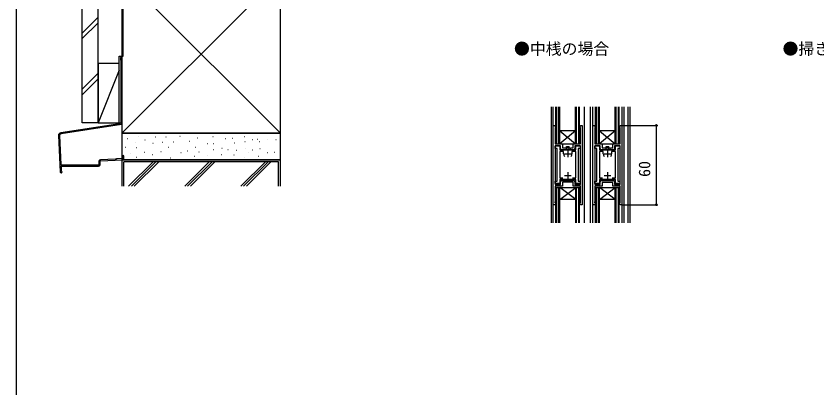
# Model space of a CAD drawing. Units: millimetres, scale not verified. Extents: x -525 to 525, y -780 to 776.
# Drawn here: x -525 to 80, y -369 to -88 of the extents above; entities that cross this region are included whole.
import ezdxf
from ezdxf.enums import TextEntityAlignment as Align

# ---------------------------------------------------------------- set-up
doc = ezdxf.new("R2010")
doc.units = ezdxf.units.MM
doc.header["$LTSCALE"] = 4
for name, color, linetype in [('0-1_USER1', 3, 'Continuous'), ('0-2_YKK_11', 7, 'Continuous'), ('0-4_YKK_12', 2, 'Continuous'), ('0-7_YKK_D', 6, 'Continuous'), ('0-8_YKK_ZWAK', 7, 'Continuous'), ('0-9_YSS_K', 3, 'Continuous'), ('0-A_YSS_KE', 3, 'Continuous')]:
    doc.layers.add(name, color=color, linetype=linetype)
doc.styles.add('ＭＳ ゴシック', font='')
doc.styles.get('ＭＳ ゴシック').set_extended_font_data('MS Gothic')

msp = doc.modelspace()

# ---------------------------------------------------------------- linework, layer by layer
at = {"layer": '0-2_YKK_11'}
for p, q in [((-117.616, -173.022), (-117.294, -172.7)), ((-87.641, -173.03), (-87.319, -172.708)), ((-103.616, -189.39), (-112.416, -189.39)), ((-110.516, -192.49), (-105.516, -192.49)), ((-108.016, -189.99), (-108.016, -194.99)), ((-73.641, -189.399), (-82.441, -189.399)), ((-80.541, -192.499), (-75.541, -192.499)), ((-78.041, -189.999), (-78.041, -194.999)), ((-110.516, -208.79), (-105.516, -208.79)), ((-108.016, -206.29), (-108.016, -211.29)), ((-80.541, -208.799), (-75.541, -208.799)), ((-78.041, -206.299), (-78.041, -211.299)), ((-112.416, -212.59), (-103.616, -212.59)), ((-82.441, -212.599), (-73.641, -212.599)), ((-117.331, -229.305), (-116.546, -228.521)), ((-87.356, -229.314), (-86.571, -228.529))]:
    msp.add_line(p, q, dxfattribs=at)
for points in [[(-97.016, -170.99), (-97.016, -230.99), (-98.116, -230.99), (-99.016, -230.09), (-99.016, -229.49), (-98.416, -229.49), (-99.402, -228.85), (-99.13, -228.431), (-98.73, -228.69), (-98.416, -228.69), (-98.416, -216.99), (-104.016, -216.99), (-104.016, -213.99), (-112.016, -213.99), (-112.016, -216.99), (-117.616, -216.99), (-117.616, -228.69), (-117.302, -228.69), (-116.902, -228.431), (-116.63, -228.85), (-117.616, -229.49), (-117.016, -229.49), (-117.016, -230.09), (-117.916, -230.99), (-119.016, -230.99), (-119.016, -170.99), (-117.916, -170.99), (-117.016, -171.89), (-117.016, -172.49), (-117.616, -172.49), (-116.63, -173.131), (-116.902, -173.55), (-117.302, -173.29), (-117.616, -173.29), (-117.616, -184.99), (-112.016, -184.99), (-112.016, -187.99), (-106.474, -187.99), (-106.291, -188.11), (-105.741, -188.11)], [(-105.741, -188.11), (-105.558, -187.99), (-104.016, -187.99), (-104.016, -184.99), (-98.416, -184.99), (-98.416, -173.29), (-98.73, -173.29), (-99.13, -173.55), (-99.402, -173.131), (-98.416, -172.49), (-99.016, -172.49), (-99.016, -171.89), (-98.116, -170.99), (-97.016, -170.99)], [(-67.041, -170.999), (-67.041, -230.999), (-68.141, -230.999), (-69.041, -230.099), (-69.041, -229.499), (-68.441, -229.499), (-69.427, -228.859), (-69.155, -228.439), (-68.755, -228.699), (-68.441, -228.699), (-68.441, -216.999), (-74.041, -216.999), (-74.041, -213.999), (-82.041, -213.999), (-82.041, -216.999), (-87.641, -216.999), (-87.641, -228.699), (-87.327, -228.699), (-86.927, -228.439), (-86.655, -228.859), (-87.641, -229.499), (-87.041, -229.499), (-87.041, -230.099), (-87.941, -230.999), (-89.041, -230.999), (-89.041, -170.999), (-87.941, -170.999), (-87.041, -171.899), (-87.041, -172.499), (-87.641, -172.499), (-86.655, -173.139), (-86.927, -173.559), (-87.327, -173.299), (-87.641, -173.299), (-87.641, -184.999), (-82.041, -184.999), (-82.041, -187.999), (-76.499, -187.999), (-76.316, -188.119), (-75.766, -188.119)], [(-75.766, -188.119), (-75.582, -187.999), (-74.041, -187.999), (-74.041, -184.999), (-68.441, -184.999), (-68.441, -173.299), (-68.755, -173.299), (-69.155, -173.559), (-69.427, -173.139), (-68.441, -172.499), (-69.041, -172.499), (-69.041, -171.899), (-68.141, -170.999), (-67.041, -170.999)], [(-117.616, -186.39), (-117.616, -215.59), (-113.416, -215.59), (-113.416, -213.59)], [(-113.416, -188.39), (-113.416, -186.39), (-117.616, -186.39)], [(-102.616, -213.59), (-102.616, -215.59), (-98.416, -215.59), (-98.416, -186.39), (-102.616, -186.39), (-102.616, -188.39)], [(-87.641, -186.399), (-87.641, -215.599), (-83.441, -215.599), (-83.441, -213.599)], [(-83.441, -188.399), (-83.441, -186.399), (-87.641, -186.399)], [(-72.641, -213.599), (-72.641, -215.599), (-68.441, -215.599), (-68.441, -186.399), (-72.641, -186.399), (-72.641, -188.399)], [(-111.216, -192.49), (-111.216, -190.69), (-114.066, -190.69), (-114.066, -210.59), (-111.716, -210.59)], [(-104.316, -210.59), (-101.966, -210.59), (-101.966, -190.69), (-104.816, -190.69), (-104.816, -192.49)], [(-81.241, -192.499), (-81.241, -190.699), (-84.091, -190.699), (-84.091, -210.599), (-81.741, -210.599)], [(-74.341, -210.599), (-71.991, -210.599), (-71.991, -190.699), (-74.841, -190.699), (-74.841, -192.499)]]:
    msp.add_lwpolyline(points, dxfattribs=at)
for points in [[(-116.63, -173.131), (-117.616, -172.49), (-117.616, -173.29), (-117.302, -173.29), (-116.902, -173.55)], [(-98.416, -172.49), (-99.402, -173.131), (-99.13, -173.55), (-98.73, -173.29), (-98.416, -173.29)], [(-86.655, -173.139), (-87.641, -172.499), (-87.641, -173.299), (-87.327, -173.299), (-86.927, -173.559)], [(-68.441, -172.499), (-69.427, -173.139), (-69.155, -173.559), (-68.755, -173.299), (-68.441, -173.299)], [(-100.066, -188.29), (-100.066, -212.99), (-98.616, -212.99), (-98.616, -214.89), (-101.966, -214.89), (-101.966, -211.89), (-114.066, -211.89), (-114.066, -214.89), (-117.416, -214.89), (-117.416, -212.99), (-115.966, -212.99), (-115.966, -188.29), (-117.416, -188.29), (-117.416, -186.39), (-114.066, -186.39), (-114.066, -189.39), (-101.966, -189.39), (-101.966, -186.39), (-98.616, -186.39), (-98.616, -188.29)], [(-70.091, -188.299), (-70.091, -212.999), (-68.641, -212.999), (-68.641, -214.899), (-71.991, -214.899), (-71.991, -211.899), (-84.091, -211.899), (-84.091, -214.899), (-87.441, -214.899), (-87.441, -212.999), (-85.991, -212.999), (-85.991, -188.299), (-87.441, -188.299), (-87.441, -186.399), (-84.091, -186.399), (-84.091, -189.399), (-71.991, -189.399), (-71.991, -186.399), (-68.641, -186.399), (-68.641, -188.299)], [(-116.63, -228.85), (-117.616, -229.49), (-117.616, -228.69), (-117.302, -228.69), (-116.902, -228.431)], [(-99.402, -228.85), (-98.416, -229.49), (-98.416, -228.69), (-98.73, -228.69), (-99.13, -228.431)], [(-86.655, -228.859), (-87.641, -229.499), (-87.641, -228.699), (-87.327, -228.699), (-86.927, -228.439)], [(-69.427, -228.859), (-68.441, -229.499), (-68.441, -228.699), (-68.755, -228.699), (-69.155, -228.439)]]:
    msp.add_lwpolyline(points, close=True, dxfattribs=at)
for centre, radius, start, end in [((-112.416, -188.39), 1, 180.00001, 269.99999), ((-108.016, -192.49), 3.2, 180.00001, 218.36652), ((-108.016, -192.49), 3.2, 321.63348, 359.99999), ((-103.616, -188.39), 1, 270.00001, 359.99999), ((-82.441, -188.399), 1, 180.00001, 269.99999), ((-78.041, -192.499), 3.2, 180.00001, 218.36652), ((-78.041, -192.499), 3.2, 321.63348, 359.99999), ((-73.641, -188.399), 1, 270.00001, 359.99999), ((-112.416, -213.59), 1, 90.00001, 179.99999), ((-103.616, -213.59), 1, 0.00001, 89.99999), ((-82.441, -213.599), 1, 90.00001, 179.99999), ((-73.641, -213.599), 1, 0.00001, 89.99999)]:
    msp.add_arc(centre, radius, start, end, dxfattribs=at)
at = {"layer": '0-4_YKK_12'}
for p, q in [((-120.5, -156.926), (-120.5, -244.542)), ((-119.1, -244.542), (-119.1, -156.926)), ((-117.016, -184.99), (-117.016, -156.926)), ((-116.316, -184.99), (-116.316, -156.926)), ((-114.716, -184.99), (-114.716, -156.926)), ((-114.016, -184.99), (-114.016, -156.926)), ((-102.016, -184.99), (-102.016, -156.926)), ((-101.316, -184.99), (-101.316, -156.926)), ((-99.716, -184.99), (-99.716, -156.926)), ((-99.016, -184.99), (-99.016, -156.926)), ((-95.3, -244.542), (-95.3, -156.926)), ((-90.701, -244.542), (-90.701, -156.926)), ((-89.074, -244.542), (-89.037, -156.926)), ((-87.041, -184.999), (-87.041, -156.934)), ((-86.341, -184.999), (-86.341, -156.934)), ((-84.741, -184.999), (-84.741, -156.934)), ((-84.041, -184.999), (-84.041, -156.934)), ((-72.041, -184.999), (-72.041, -156.934)), ((-71.341, -184.999), (-71.341, -156.934)), ((-69.741, -184.999), (-69.741, -156.934)), ((-69.041, -184.999), (-69.041, -156.934)), ((-66.874, -244.542), (-66.874, -156.926)), ((-65.301, -244.542), (-65.301, -156.926)), ((-62.5, -156.926), (-62.5, -244.542)), ((-61, -156.926), (-61, -244.542)), ((-102.016, -174.99), (-114.016, -184.99)), ((-72.041, -174.999), (-84.041, -184.999)), ((-117.016, -184.99), (-99.016, -184.99)), ((-109.016, -186.79), (-107.016, -186.79)), ((-109.016, -189.39), (-109.016, -186.79)), ((-107.016, -189.39), (-107.016, -186.79)), ((-87.041, -184.999), (-69.041, -184.999)), ((-79.041, -186.799), (-77.041, -186.799)), ((-79.041, -189.399), (-79.041, -186.799)), ((-77.041, -189.399), (-77.041, -186.799)), ((-109.016, -187.916), (-107.016, -187.916)), ((-79.041, -187.925), (-77.041, -187.925)), ((-117.015, -217.99), (-99.015, -217.99)), ((-117.015, -244.542), (-117.015, -217.99)), ((-116.315, -244.542), (-116.315, -217.99)), ((-114.715, -244.542), (-114.715, -217.99)), ((-102.015, -226.99), (-114.015, -217.99)), ((-114.015, -244.542), (-114.015, -217.99)), ((-102.015, -244.542), (-102.015, -217.99)), ((-101.315, -244.542), (-101.315, -217.99)), ((-99.715, -244.542), (-99.715, -217.99)), ((-99.015, -244.542), (-99.015, -217.99)), ((-87.04, -217.999), (-69.04, -217.999)), ((-87.04, -244.551), (-87.04, -217.999)), ((-86.34, -244.551), (-86.34, -217.999)), ((-84.74, -244.551), (-84.74, -217.999)), ((-72.04, -226.999), (-84.04, -217.999)), ((-84.04, -244.551), (-84.04, -217.999)), ((-72.04, -244.551), (-72.04, -217.999)), ((-71.34, -244.551), (-71.34, -217.999)), ((-69.74, -244.551), (-69.74, -217.999)), ((-69.04, -244.551), (-69.04, -217.999))]:
    msp.add_line(p, q, dxfattribs=at)
for points in [[(-102.016, -174.99), (-114.016, -174.99), (-102.016, -184.99)], [(-72.041, -174.999), (-84.041, -174.999), (-72.041, -184.999)], [(-102.015, -226.99), (-114.015, -226.99), (-102.015, -217.99)], [(-72.04, -226.999), (-84.04, -226.999), (-72.04, -217.999)]]:
    msp.add_lwpolyline(points, dxfattribs=at)
at = {"layer": '0-7_YKK_D'}
for p, q in [((-66.541, -170.999), (-40, -170.999)), ((-41, -230.999), (-41, -170.999)), ((-66.541, -230.999), (-40, -230.999))]:
    msp.add_line(p, q, dxfattribs=at)
for centre in [(-41, -170.999), (-41, -230.999)]:
    msp.add_circle(centre, 0.637, dxfattribs=at)
at = {"layer": '0-8_YKK_ZWAK'}
msp.add_line((-525, 750.1), (-525, -779.9), dxfattribs=at)
at = {"layer": '0-9_YSS_K'}
for p, q in [((-445, -176.9), (-325, -56.9)), ((-445, -56.9), (-325, -176.9)), ((-463, -89.096), (-475, -101.096)), ((-463, -93.338), (-475, -105.338)), ((-463, -131.522), (-475, -143.522)), ((-447.1, -129.298), (-463, -169.047)), ((-463, -135.765), (-475, -147.765)), ((-463, -137.4), (-463, -137.4)), ((-440.968, -180.945), (-440.768, -180.945)), ((-432.251, -179.659), (-432.051, -179.659)), ((-419.818, -179.516), (-419.618, -179.516)), ((-411.672, -179.659), (-411.472, -179.659)), ((-401.097, -179.088), (-400.897, -179.088)), ((-387.807, -180.374), (-387.607, -180.374)), ((-376.231, -179.23), (-376.031, -179.23)), ((-366.8, -180.945), (-366.6, -180.945)), ((-361.369, -180.517), (-361.169, -180.517)), ((-352.509, -179.373), (-352.309, -179.373)), ((-342.363, -181.374), (-342.163, -181.374)), ((-442.54, -187.519), (-442.34, -187.519)), ((-434.786, -183.717), (-434.586, -183.717)), ((-433.823, -187.662), (-433.623, -187.662)), ((-427.535, -181.946), (-427.335, -181.946)), ((-421.513, -184.294), (-421.313, -184.294)), ((-414.244, -183.518), (-414.044, -183.518)), ((-409.671, -187.376), (-409.471, -187.376)), ((-406.221, -183.429), (-406.021, -183.429)), ((-393.813, -182.852), (-393.613, -182.852)), ((-389.379, -187.376), (-389.179, -187.376)), ((-380.233, -184.661), (-380.033, -184.661)), ((-375.635, -184.583), (-375.435, -184.583)), ((-360.054, -184.006), (-359.854, -184.006)), ((-352.08, -183.232), (-351.88, -183.232)), ((-346.507, -181.66), (-346.307, -181.66)), ((-341.299, -183.14), (-341.099, -183.14)), ((-334.789, -181.803), (-334.589, -181.803)), ((-328.603, -181.697), (-328.403, -181.697)), ((-438.826, -192.085), (-438.626, -192.085)), ((-428.15, -191.219), (-427.95, -191.219)), ((-421.819, -192.95), (-421.619, -192.95)), ((-415.454, -190.642), (-415.254, -190.642)), ((-400.45, -191.508), (-400.25, -191.508)), ((-395.524, -190.091), (-395.324, -190.091)), ((-386.888, -190.931), (-386.688, -190.931)), ((-380.376, -193.521), (-380.176, -193.521)), ((-375.946, -189.234), (-375.746, -189.234)), ((-369.865, -192.951), (-369.665, -192.951)), ((-369.372, -188.091), (-369.172, -188.091)), ((-364.942, -189.234), (-364.742, -189.234)), ((-360.369, -193.092), (-360.169, -193.092)), ((-358.368, -189.663), (-358.168, -189.663)), ((-351.652, -188.376), (-351.452, -188.376)), ((-349.378, -191.508), (-349.178, -191.508)), ((-346.507, -189.377), (-346.307, -189.377)), ((-340.648, -188.519), (-340.448, -188.519)), ((-335.24, -191.508), (-335.04, -191.508)), ((-329.93, -191.092), (-329.73, -191.092)), ((-443.5, -216.919), (-443.5, -198.4)), ((-326.5, -198.4), (-443.5, -198.4)), ((-439.92, -216.919), (-421.401, -198.4)), ((-437.798, -216.919), (-419.279, -198.4)), ((-435.677, -216.919), (-417.158, -198.4)), ((-434.108, -195.093), (-433.908, -195.093)), ((-408.385, -195.379), (-408.185, -195.379)), ((-378.974, -198.4), (-397.493, -216.919)), ((-395.372, -216.919), (-376.853, -198.4)), ((-374.732, -198.4), (-393.251, -216.919)), ((-390.379, -194.236), (-390.179, -194.236)), ((-355.067, -216.919), (-336.548, -198.4)), ((-352.946, -216.919), (-334.427, -198.4)), ((-352.652, -195.236), (-352.452, -195.236)), ((-350.824, -216.919), (-332.305, -198.4)), ((-341.934, -194.236), (-341.734, -194.236)), ((-326.5, -216.919), (-326.5, -198.4))]:
    msp.add_line(p, q, dxfattribs=at)
msp.add_lwpolyline([(-447.1, -124.047), (-463, -124.047), (-463, -169.047), (-445.8, -169.047)], dxfattribs=at)
at = {"layer": '0-A_YSS_KE'}
for p, q in [((-444, -118.531), (-444, -13.4)), ((-475, -169.047), (-475, -20.928)), ((-447.1, -118.531), (-444, -118.531)), ((-447.1, -169.047), (-447.1, -118.531)), ((-446.1, -120.081), (-446.1, -121.331)), ((-445, -169.96), (-445, -120.081)), ((-445.8, -121.718), (-445.8, -129.073)), ((-445.8, -129.989), (-445.8, -149.073)), ((-445.8, -149.989), (-445.8, -168.674)), ((-463, -169.047), (-475, -169.047)), ((-446.647, -169.662), (-491.218, -176.556)), ((-445.254, -170.256), (-490.829, -177.305)), ((-492.91, -178.632), (-491.531, -206.214)), ((-492.098, -178.862), (-491.014, -200.542)), ((-462.3, -198.1), (-462.3, -200.717)), ((-461.5, -200.717), (-461.5, -198.1)), ((-450.036, -196.378), (-461.261, -197.002)), ((-461.217, -197.801), (-444.539, -196.874)), ((-444.583, -196.076), (-448.998, -196.321)), ((-445, -196.9), (-445, -216.919)), ((-325, -196.9), (-445, -196.9)), ((-444.3, -194.217), (-444.3, -195.776)), ((-443.5, -195.776), (-443.5, -194.217)), ((-325, -216.919), (-325, -196.9)), ((-490.924, -202.342), (-490.774, -205.323)), ((-462.6, -201.017), (-490.514, -201.017)), ((-490.424, -201.817), (-462.6, -201.817))]:
    msp.add_line(p, q, dxfattribs=at)
msp.add_lwpolyline([(-463, -169.047), (-463, -20.928), (-475, -20.928)], dxfattribs=at)
for points in [[(-325, -176.9), (-325, -56.9), (-445, -56.9), (-445, -176.9)], [(-325, -196.9), (-325, -176.9), (-445, -176.9), (-445, -196.9)]]:
    msp.add_lwpolyline(points, close=True, dxfattribs=at)
for centre, radius, start, end in [((-445.55, -120.081), 0.55, 359.99998, 180.00167), ((-445.9, -121.331), 0.2, 179.99694, 255.51968), ((-446, -121.718), 0.2, 360, 75.52165), ((-445.6, -129.073), 0.2, 180.00003, 246.42147), ((-445.6, -129.989), 0.2, 113.57855, 179.99998), ((-445.8, -129.531), 0.3, 293.57987, 66.42007), ((-445.6, -149.073), 0.2, 180.00003, 246.42147), ((-445.6, -149.989), 0.2, 113.57855, 179.99998), ((-445.8, -149.531), 0.3, 293.57987, 66.42007), ((-446.8, -168.674), 1, 278.79177, 359.99996), ((-445.3, -169.96), 0.3, 278.79177, 0.00003), ((-490.913, -178.532), 2, 98.79177, 182.86244), ((-490.599, -178.787), 1.5, 98.79177, 182.86244), ((-461.2, -198.1), 1.1, 93.17993, 180), ((-461.2, -198.1), 0.3, 93.17993, 180), ((-450.019, -196.678), 0.3, 33.17993, 93.17993), ((-449.517, -196.35), 0.3, 213.17993, 333.17993), ((-448.981, -196.62), 0.3, 93.17993, 153.17993), ((-444.6, -195.776), 0.3, 273.17993, 360), ((-444.6, -195.776), 1.1, 273.17993, 0), ((-443.9, -194.217), 0.4, 0, 180), ((-490.514, -200.517), 0.5, 182.86244, 270.00009), ((-490.424, -202.317), 0.5, 90.00009, 182.86244), ((-490.475, -205.308), 0.3, 182.86244, 246.73494), ((-490.85, -206.181), 0.65, 0.00003, 66.73494), ((-462.6, -200.717), 1.1, 270, 0), ((-462.6, -200.717), 0.3, 270, 360), ((-490.882, -206.181), 0.65, 182.86244, 270), ((-490.85, -206.181), 0.65, 270, 0.00003)]:
    msp.add_arc(centre, radius, start, end, dxfattribs=at)

# ---------------------------------------------------------------- texts
at = {"layer": '0-1_USER1', "style": 'ＭＳ ゴシック'}
for s, p in [('●中桟の場合', (-148.636, -120.082)), ('●掃き出しアタッチメントの場合', (54.364, -120.082))]:
    msp.add_text(s, height=8.798, dxfattribs=at).set_placement(p, align=Align.BOTTOM_LEFT)
at = {"layer": '0-7_YKK_D', "style": 'ＭＳ ゴシック'}
msp.add_text('60', height=8.798, rotation=90, dxfattribs=at).set_placement((-43, -209.897), align=Align.BOTTOM_LEFT)

doc.saveas('drawing.dxf')
